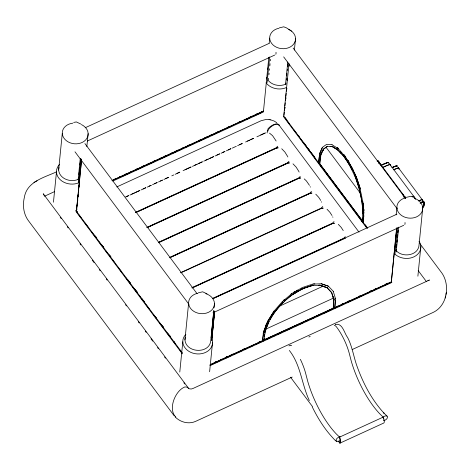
<?xml version="1.0" encoding="UTF-8"?>
<svg xmlns="http://www.w3.org/2000/svg" width="470" height="470" viewBox="0 0 470 470"><rect width="100%" height="100%" fill="white"/><g stroke="black" fill="none" stroke-linecap="round" stroke-linejoin="round"><path stroke-width="0.7" d="M378.186 161.416L378.186 161.316A1.234 0.599 -36.8 0 0 378.133 161.163M378.327 161.339L378.327 161.239A1.398 0.676 -36.8 0 0 377.375 160.987L377.228 161.051M388.678 162.867L388.678 162.767A1.398 0.676 -36.8 0 0 387.727 162.52L387.556 162.685A28.476 13.795 -36.8 0 0 381.123 165.44M403.583 195.144L403.589 195.05A1.398 0.676 -36.8 0 0 402.637 194.797L402.49 194.856M404.74 197.341L404.74 197.241A0.993 0.482 -36.8 0 0 404.459 196.995M413.941 196.677L413.941 196.578A1.398 0.676 -36.8 0 0 412.989 196.325L412.842 196.389A28.594 13.853 -36.8 0 0 412.143 196.63A28.535 13.824 -36.8 0 1 412.801 196.401A1.316 0.635 -36.8 0 1 413.841 196.677M415.368 198.857L415.368 198.757A1.234 0.599 -36.8 0 0 414.793 198.469A0.993 0.482 -36.8 0 1 414.957 198.563M422.524 200.12L422.524 200.026A1.398 0.676 -36.8 0 0 421.572 199.774L421.431 199.832A18.777 9.1 -36.8 0 0 418.553 200.901A18.718 9.071 -36.8 0 1 421.39 199.85A1.316 0.635 -36.8 0 1 422.424 200.126A17.255 8.36 -36.8 0 1 422.507 200.455M424.099 202.223L424.099 202.129A1.398 0.676 -36.8 0 0 423.147 201.877L423 201.936A18.777 9.1 -36.8 0 0 420.127 203.005M352.2 349.551L432.835 312.562C447.14 306.158 450.419 285.484 441.959 273.164L420.021 243.807M334.852 307.856L335.274 300.841L332.349 295.013M335.486 298.732L334.793 307.639M363.122 222.21L363.645 214.96L361.871 200.978L359.286 189.122M363.069 222.239L363.856 212.851L362.834 201.442M363.739 217.07L363.903 215.607M362.047 220.876C364.18 206.025 360.302 191.137 355.285 177.249C349.974 165.751 344.169 152.891 332.407 146.728M362.435 220.03L362.605 217.963M362.94 213.821L363.052 212.44M53.451 202.218L56.471 171.979M78.337 179.299C70.905 182.783 59.514 179.035 58.621 170.07L62.287 133.304M78.143 179.699L80.252 158.554M78.543 178.823L78.69 177.36M78.984 174.446L79.201 172.255M79.489 169.341L79.636 167.884M79.929 164.964L80.147 162.779M80.435 159.859L80.582 158.402M78.666 182.06L80.993 158.76M76.363 206.741L76.51 205.284M78.76 182.713L81.087 159.412M81.551 159.412L76.393 211.106L76.816 209.52M76.504 211.054L78.249 193.581M78.39 192.124L80.576 170.281M80.717 168.824L81.516 160.816M76.833 208.821L76.616 211.001L77.491 212.176M77.121 205.907L77.338 203.721M77.556 201.536L77.773 199.356M78.067 196.442L78.284 194.257M78.502 192.071L78.719 189.892M79.013 186.978L79.23 184.792M77.18 205.883L77.321 204.427M77.615 201.513L77.756 200.055M78.12 196.419L78.267 194.962M78.561 192.048L78.702 190.591M79.066 186.954L79.213 185.497M86.844 146.587L88.143 133.615M179.781 372.046L182.801 341.808M213.756 310.694L210.801 340.251C210.084 354.221 186.032 353.317 184.951 339.898L188.617 303.132M214.044 307.815L214.473 303.485M211.236 337.066L213.492 314.495M213.638 313.038L213.856 310.852M211.265 337.93L213.956 310.993M211.776 338.782L214.467 311.839M211.7 340.327L214.537 311.933M211.77 340.421L214.602 312.021M209.62 371.735L212.563 342.213M269.192 43.199L269.698 38.152M266.496 78.954L266.608 77.45M267.442 69.49L267.589 68.032M112.077 180.656L263.47 111.22L268.817 57.293M267.13 82.444L269.674 56.958M268.452 79.747L268.593 78.29M268.958 74.642L269.104 73.185M269.398 70.271L269.539 68.808M269.833 65.894L270.05 63.709M270.344 60.789L270.485 59.332M285.525 84.612L287.781 62.005M285.854 84.459L286.001 83.002M286.289 80.082L286.436 78.625M286.729 75.705L286.947 73.52M287.235 70.606L287.382 69.143M287.675 66.229L287.893 64.038M367.675 228.402L283.733 116.055L289.021 63.609M283.968 115.25L284.262 112.336M284.403 110.879L284.767 107.242M284.914 105.785L285.202 102.871M285.419 100.686L285.713 97.778M285.86 96.321L286.148 93.407M286.365 91.221L286.659 88.313M287.458 80.3L287.605 78.843M284.732 108.646L284.879 107.189M285.678 99.182L285.825 97.725M286.624 89.717L286.765 88.26M284.791 108.623L284.932 107.166M285.731 99.158L285.877 97.701M286.676 89.694L286.823 88.237M289.003 66.393L289.15 64.936M294.396 50.037L295.548 38.505M396.163 214.837L396.886 207.628M391.451 278.757L391.592 277.3M392.391 269.287L392.538 267.835M395.664 236.528L395.811 235.071M391.481 278.798L391.628 277.341M392.427 269.334L392.573 267.877M393.372 259.869L393.66 256.955M396.639 227.927L391.328 281.894L209.837 364.984M396.739 228.062L391.363 281.941L334.581 307.732M394.947 253.894L397.567 227.686M396.063 250.933L396.21 249.47M396.427 247.285L396.721 244.365M396.939 242.179L397.156 239.994M397.373 237.802L397.667 234.888M397.884 232.697L398.102 230.512M396.198 251.932L398.672 227.139M422.736 207.94L419.07 244.706C418.611 255.797 402.332 258.007 395.993 250.481M417.883 276.184L420.832 246.662M264.122 338.5L263.952 339.863L264.293 340.315L262.636 341.073L262.401 340.756M264.381 336.45L264.639 334.399M264.81 333.03L265.068 330.98M264.158 340.139C264.68 325.463 273.258 312.603 283.163 302.357L283.028 302.175M58.621 170.07L58.962 167.385M184.951 339.898L185.297 337.219M263.159 334.258L263.312 332.789M262.501 340.891L263.664 331.591L267.642 321.321L274.075 310.999M318.554 162.561L319.43 155.776L322.015 151.516L322.538 151.317L323.472 149.184L327.584 146.199M262.448 340.979L263.453 333.7L267.694 324.835L268.887 321.198M445.161 298.015L445.595 295.977M445.93 294.373L446.371 292.293M265.321 330.328L268.852 321.157M265.767 325.634L266.232 324.3M263.699 331.638L267.677 321.363L274.11 311.046L282.452 301.44M319.582 153.696L322.373 147.386L326.685 144.296L332.073 144.713M322.432 147.363L319.641 153.672L318.66 162.508M267.26 130.913L267.788 129.861L267.953 131.071M270.003 319.306L271.155 317.45M272.306 315.599L273.07 314.365M273.84 313.132L274.991 311.281L282.999 302.128M270.038 319.347L273.105 314.412M273.869 313.179L275.156 311.504C284.562 299.725 296.77 289.391 311.739 285.872M422.953 206.524L423.588 207L423.535 206.618M277.729 146.24L275.931 147.962L135.654 212.299M288.985 161.31L287.188 163.031L146.916 227.368M300.248 176.385L298.45 178.107L158.842 242.138M311.51 191.454L309.712 193.176L170.105 257.213M322.772 206.53L320.975 208.251L180.703 272.588M334.035 221.599L332.237 223.321L191.966 287.663M345.297 236.674L343.5 238.396L212.534 298.468M428.634 280.273L427.953 280.719L429.439 280.026L192.782 388.572L191.184 389.013L189.151 388.772M284.121 301.27L291.705 294.878M283.392 300.365L284.468 299.472M290.918 294.108L291.988 293.215M282.488 301.487L292.129 293.392L302.369 287.528L312.321 284.215M383.003 417.184C384.119 416.238 386.176 415.151 387.403 416.449C388.02 418.67 385.359 420.439 383.403 420.662M56.359 171.938C43.986 177.578 26.649 181.714 24.311 197.67C22.46 205.314 23.559 213.856 28.165 220.354L174.247 415.868M288.909 345.908L290.66 345.139M293.791 292.17L294.995 291.476M296.194 290.777L297.398 290.084M293.468 293.715L299.572 290.178M302.016 288.762L300.794 289.473L302.187 288.991M299.607 290.225L292.416 294.649M292.452 294.696L302.222 289.038M339.88 440.837C337.019 443.198 334.54 439.732 332.748 437.758C324.235 428.669 317.697 417.936 312.203 406.814M33.946 182.454L37.036 180.803M85.188 127.758L269.216 43.346M87.344 141.018L274.703 55.078M44.48 196.237L54.491 191.648M113.34 179.71L115.373 178.841M119.339 176.961L120.702 176.397M124.668 174.517L126.7 173.647M130.701 171.809L132.029 171.197M135.994 169.317L138.027 168.448M141.993 166.568L144.026 165.699M147.991 163.819L149.354 163.255M153.32 161.375L155.353 160.505M159.318 158.625L160.687 158.055M164.647 156.175L166.68 155.306M170.68 153.473L172.014 152.862M175.974 150.982L178.007 150.112M182.008 148.279L183.341 147.668M187.307 145.788L189.339 144.913M198.634 140.589L200.667 139.719M204.626 137.839L206.659 136.97M210.66 135.137L211.993 134.526M215.959 132.646L217.992 131.77M227.286 127.446L229.319 126.577M238.613 122.253L240.646 121.383M249.94 117.059L251.973 116.184M255.939 114.304L257.971 113.435M261.267 111.86L263.47 111.22M112.107 180.457L263.37 111.079M121.301 176.802L125.296 174.969M126.624 174.358L129.291 173.136M134.614 170.692L136.611 169.776M137.945 169.165L142.604 167.026M145.935 165.499L147.933 164.582M149.26 163.971L153.925 161.833M159.248 159.395L165.24 156.645M166.574 156.034L169.235 154.812M172.566 153.285L176.561 151.452M177.895 150.841L180.556 149.619M185.885 147.175L187.883 146.258M189.21 145.647L193.875 143.514M199.198 141.071L205.19 138.321M206.524 137.71L209.185 136.488M212.516 134.96L216.511 133.127M217.845 132.517L220.506 131.294M225.835 128.851L227.833 127.934M229.16 127.329L231.828 126.107M239.148 122.746L243.143 120.913M246.474 119.386L249.135 118.164M252.466 116.636L256.461 114.803M257.795 114.192L260.456 112.97M112.847 181.044L263.323 112.025M116.807 186.925L261.108 120.737L265.703 119.556L269.11 119.597M125.825 196.865L128.48 195.643M131.806 194.122L134.461 192.9M135.795 192.295L139.784 190.462M143.103 188.94L145.765 187.718M149.09 186.196L151.082 185.28M154.407 183.752L157.068 182.536M160.388 181.009L162.385 180.098M165.71 178.571L168.366 177.355M177.008 173.389L179.669 172.167M184.986 169.729L190.967 166.985M194.292 165.464L196.954 164.242M198.281 163.63L202.27 161.803M205.59 160.276L208.251 159.06M209.579 158.449L213.568 156.616M216.893 155.094L219.555 153.872M222.874 152.351L224.871 151.434M228.197 149.912L230.852 148.69M239.494 144.725L242.156 143.509M247.473 141.071L249.464 140.154M250.798 139.543L253.453 138.327M260.768 134.972L264.757 133.139M125.937 196.895L128.592 195.679M129.926 195.068L139.895 190.491M141.223 189.886L145.876 187.747M147.21 187.136L151.199 185.309M152.527 184.698L157.18 182.566M158.508 181.955L162.497 180.128M163.83 179.517L168.483 177.384M171.803 175.856L173.8 174.94M175.128 174.335L179.781 172.196M183.106 170.675L191.084 167.014M192.412 166.404L202.388 161.833M203.716 161.222L213.686 156.645M215.019 156.034L219.672 153.901M221 153.291L224.989 151.463M226.317 150.852L230.97 148.72M232.303 148.109L236.292 146.282M237.62 145.671L242.273 143.532M245.599 142.011L253.577 138.35M256.902 136.829L264.874 133.169M135.754 212.546L276.019 148.215A3.39 1.639 -36.8 0 1 277.97 147.856M135.865 212.581L276.137 148.238L278.164 147.844M147.016 227.621L287.276 163.284A3.39 1.639 -36.8 0 1 289.232 162.931M147.128 227.65L287.399 163.313L289.426 162.92M327.531 146.229L323.196 149.313L320.54 155.376L319.518 163.948L319.847 163.795L320.869 155.223L323.524 149.16L322.538 151.317M327.255 146.352L332.684 146.605L335.069 148.05M332.46 146.705L338.518 150.288M338.3 150.388L344.581 156.992M158.942 242.391L298.538 178.359A3.39 1.639 -36.8 0 1 300.489 178.001M158.39 242.726L298.662 178.383L300.683 177.989M350.397 166.18L344.363 157.092M170.205 257.46L309.801 193.429A3.39 1.639 -36.8 0 1 311.751 193.076M169.652 257.795L309.924 193.458L311.945 193.064M180.803 272.841L321.186 208.527L323.207 208.134M362.206 204.808L362.64 205.49M192.06 287.91L332.325 223.579A3.39 1.639 -36.8 0 1 334.276 223.221M192.171 287.94L332.449 223.603L334.47 223.209M362.599 220.624L361.829 220.976L362.846 222.339L363.234 222.163M212.628 298.714L396.892 214.185M212.746 298.744L345.103 238.319M422.266 207.423L423.317 206.636M213.016 312.773L403.712 225.306M279.221 306.287L323.272 286.083M265.673 329.194L333.5 298.086M308.896 336.996L310.218 336.391M292.217 377.058L195.585 421.384C188.664 424.51 180.274 422.254 175.122 416.878M214.461 362.505L216.464 361.589M225.8 357.318L227.797 356.407M231.134 354.879L232.468 354.268M242.467 349.692L243.801 349.081M258.471 342.372L260.468 341.455M263.135 340.239L333.148 308.208M336.485 306.681L337.818 306.07M341.819 304.243L343.817 303.326M347.148 301.799L349.151 300.882M358.487 296.617L359.82 296.006M369.82 291.429L371.153 290.818M375.154 288.985L376.488 288.38M387.826 283.193L385.823 284.109L387.868 283.234M214.479 362.558L216.476 361.647M220.459 359.82L221.793 359.215M225.776 357.388L227.774 356.477M231.093 354.956L233.091 354.045M242.391 349.786L244.388 348.875M259.011 342.189L260.339 341.578M342.031 304.202L344.022 303.291M347.348 301.769L348.675 301.164M358.639 296.605L359.967 295.994M369.931 291.435L371.259 290.83M374.584 289.309L376.576 288.398M210.566 364.473L333.248 308.344M210.454 365.078L211.788 364.467M213.121 363.856L215.119 362.946M216.453 362.335L219.114 361.119M224.449 358.675L230.441 355.931M233.772 354.409L235.106 353.798M237.773 352.582L241.768 350.749M245.099 349.228L246.433 348.617M249.1 347.401L253.095 345.568M256.426 344.046L259.093 342.824M260.421 342.219L264.422 340.386M265.756 339.781L270.42 337.642M273.752 336.12L275.749 335.204M277.083 334.599L281.742 332.46M285.073 330.939L291.071 328.195M294.402 326.673L297.069 325.452M298.403 324.84L302.398 323.013M305.729 321.492L307.063 320.881M309.724 319.659L313.725 317.832M317.056 316.31L319.723 315.088M323.055 313.566L325.052 312.65M326.386 312.039L331.045 309.906M334.376 308.385L336.379 307.468M337.707 306.857L342.372 304.724M347.706 302.286L353.698 299.543M355.032 298.932L357.699 297.716M359.027 297.105L363.028 295.278M366.359 293.75L369.021 292.534M372.357 291.006L374.355 290.096M377.686 288.568L380.348 287.352M383.679 285.825L385.682 284.914M387.01 284.303L391.674 282.17M209.99 365.654L391.88 282.441M377.204 161.157L377.345 161.093A1.234 0.599 -36.8 0 1 377.833 161.01M378.802 163.155L378.949 163.096A1.398 0.676 -36.8 0 1 379.901 163.343L379.895 163.442A18.777 9.1 -36.8 0 1 380.03 164.153M404.059 196.965L404.206 196.901A1.398 0.676 -36.8 0 1 405.158 197.153L405.158 197.247A18.777 9.1 -36.8 0 1 405.293 197.958M403.924 197.124L404.177 197.006A1.234 0.599 -36.8 0 1 405.017 197.23L405.017 197.329A18.659 9.042 -36.8 0 1 405.152 198.04M387.057 416.097L383.708 412.86L384.037 413.195C371.3 399.353 362.599 382.239 356.436 364.585C353.446 355.555 352.007 345.973 347.583 337.442C344.293 333.365 342.518 322.496 335.38 324.5L335.627 324.412M302.698 288.539L311.539 285.596L312.955 285.525M302.733 288.586L311.569 285.642L313.702 285.537M406.562 197.3L410.962 196.272L413.77 197.388M279.386 27.836L283.774 26.814L286.594 27.936L291.512 31.108M285.725 84.177C279.744 86.762 272.071 85.323 267.935 80.129M198.311 292.822L202.693 291.8L207.047 293.862M423.482 206.859L423.223 206.941A16.938 8.207 -36.8 0 0 423.764 202.658L423.681 202.218A0.993 0.482 -36.8 0 0 423.006 202.041A18.718 9.071 -36.8 0 0 420.145 203.093M265.28 133.01L265.744 132.893M73.684 122.417L76.363 121.947L80.705 123.998M340.157 436.836C338.2 437.059 335.539 438.827 336.156 441.048L336.502 441.401M313.49 283.874L314.894 283.851M312.286 284.168L321.239 283.762L328.418 286.201L333.306 291.335M318.642 285.243L320.064 285.173L326.956 287.564L331.785 292.728M318.678 285.29L320.094 285.22L327.091 287.746M266.901 132.769L267.671 132.781M330.105 146.417L332.737 146.575M270.62 119.862L273.992 120.978L276.76 122.682M269.087 119.597L270.802 119.891M321.204 283.716L328.383 286.154M327.126 287.793L320.264 285.443L311.569 285.642M269.475 133.104L272.565 135.666L276.143 141.012M336.185 148.814L337.989 149.895M337.231 147.674L338.447 148.45M337.172 147.698L338.394 148.473M332.02 144.737L338.177 148.573M188.623 388.437L186.989 387.168L184.974 386.916C175.287 390.394 167.684 409.194 175.757 416.99M281.736 148.767L284.885 152.051L287.399 156.087M292.998 163.836L296.147 167.126L298.662 171.156M304.26 178.911L306.352 180.885L309.454 185.345M315.781 194.192L318.672 197.271L320.716 200.414M327.044 209.268L329.934 212.346L331.973 215.489M338.306 224.337L341.197 227.415L343.235 230.559M326.92 287.522L331.749 292.687L333.87 299.872L333.236 308.531L333.671 299.596L331.579 292.458M339.974 151.81L341.373 153.355M339.452 151.317L341.314 153.379M343.758 154.401L344.786 155.453M338.118 148.596C354.686 165.522 362.346 189.627 363.804 212.881M378.955 161.621L379.449 162.268M397.914 167.126L423.728 201.677A1.316 0.635 -36.8 0 1 423.781 201.941A17.255 8.36 -36.8 0 1 423.958 202.975M388.449 162.508L415.145 198.228M378.097 160.975L404.788 196.701M293.151 48.046L405.299 198.146M283.668 56.876L397.132 208.733M326.139 147.386L360.76 193.728M418.177 270.579L426.507 281.724M308.344 148.496L309.213 149.66M313.989 156.058L314.859 157.227M319.982 163.977L362.035 220.266M284.773 117.153L286.97 120.097M298.397 135.389L299.278 136.564M304.113 143.039L306.311 145.976M311.146 152.45L313.343 155.388M319.494 163.625L362.564 221.27M365.202 224.801L367.399 227.738M287.182 120.954L289.373 123.892M293.762 129.761L296.388 133.28M300.336 138.562L303.409 142.668M306.916 147.363L310.423 152.063M313.49 156.169L315.681 159.101M319.629 164.383L322.702 168.495M326.209 173.189L329.717 177.883M333.224 182.577L336.731 187.272M338.923 190.209L341.995 194.316M345.938 199.597L349.01 203.704M352.952 208.986L356.025 213.098M358.216 216.03L363.04 222.486M365.672 226.005L366.988 227.768M283.345 116.413L366.659 227.921M278.628 124.55L359.01 232.133M290.519 377.181L312.409 406.48M338.112 440.878L339.839 443.187L383.438 423.188A5.752 2.039 65.4 0 0 383.179 417.119L379.754 413.8A54.743 19.411 65.4 0 1 351.26 361.101L349.122 352.841A30.579 10.845 65.4 0 0 336.696 327.196L336.32 326.726A5.611 1.992 65.4 0 0 334.246 325.404M84.911 143.562L197.059 293.662M74.989 151.804L188.887 304.249M95.927 236.851L96.802 238.026M102.948 246.251L103.829 247.426M109.968 255.651L110.902 256.796M129.285 281.495L130.161 282.67M136.306 290.895L137.181 292.07M143.327 300.295L144.208 301.47M162.643 326.145L163.519 327.32M169.664 335.545L170.54 336.72M77.38 212.229L75.835 210.454L182.172 352.682M94.499 235.141L96.691 238.079M101.52 244.541L103.717 247.479M108.546 253.935L110.738 256.873M127.858 279.785L130.049 282.723M134.878 289.185L137.076 292.123M141.899 298.585L144.096 301.523M155.505 316.792L156.387 317.967M161.216 324.429L163.407 327.367M168.237 333.829L170.434 336.767M173.941 341.467L174.822 342.642M78.49 214.297L81.128 217.827M85.082 223.121L88.16 227.239M92.114 232.533L95.193 236.651M98.712 241.357L102.225 246.063M105.744 250.768L107.501 253.124M112.336 259.593L114.533 262.536M119.368 269.005L121.566 271.948M125.96 277.829L129.914 283.122M132.552 286.653L136.512 291.946M139.584 296.065L142.222 299.596M146.176 304.889L149.254 309.007M153.208 314.301L156.287 318.419M159.806 323.125L163.319 327.831M166.838 332.537L168.595 334.893M173.43 341.361L175.627 344.304M180.022 350.185L182.219 353.129M75.964 211.506L182.331 353.869M188.852 388.684L43.252 193.763L44.186 195.502M60.26 217.357L61.135 218.526M67.269 226.74L68.15 227.915M79.982 243.754L80.858 244.929M92.255 260.18L94.006 262.524M99.264 269.563L100.145 270.738M106.279 278.951L107.154 280.12M125.561 304.76L126.442 305.935M138.274 321.774L139.149 322.943M145.289 331.156L146.164 332.331M150.982 338.782L152.738 341.132M157.556 347.583L158.437 348.758M164.571 356.971L165.446 358.14M183.858 382.78L184.733 383.955M289.338 350.456C300.853 364.99 301.623 384.301 309.348 400.599M347.823 160.258L348.963 162.062M345.109 156.081L345.873 157.28M347.771 160.282L348.91 162.085M344.457 155.605L350.532 165.211L355.878 176.667L360.067 189.075M344.968 157.603L346.184 159.418M347.295 161.28L350.45 166.157M332.684 216.817L332.919 217.269M321.421 201.748L321.656 202.2M310.159 186.672L310.4 187.125M298.902 171.603L299.137 172.055M287.64 156.528L287.875 156.98M351.995 167.631L353.775 171.45M354.368 172.725L356.148 176.544L360.167 188.235M350.696 166.826L351.895 169.406M354.304 174.57L355.203 176.503M356.148 176.544L360.343 188.952M355.778 177.783L359.286 188.364M333.271 291.294L335.515 298.779M360.778 194.574L360.167 191.784L360.719 194.598M359.509 189.022L359.809 190.415M383.414 419.111L383.179 417.119L339.581 437.118A5.752 2.039 65.4 0 1 339.839 443.187L340.045 441.101L339.581 437.118L336.156 433.798A54.743 19.411 65.4 0 1 307.662 381.099L305.524 372.839A30.579 10.845 65.4 0 0 300.365 359.315M363.304 203.457L363.428 204.885M363.815 209.162L363.939 210.589M363.245 203.481L363.375 204.908M363.757 209.185L363.886 210.613M362.464 204.485L362.593 205.936M362.911 209.573L363.104 211.753M405.011 222.516A6.48 2.297 65.4 0 1 404.811 224.519M276.002 52.288A6.48 2.297 65.4 0 1 275.802 54.291M377.187 161.063A1.316 0.635 -36.8 0 1 378.227 161.339M378.814 163.243A1.316 0.635 -36.8 0 1 379.854 163.519A18.718 9.071 -36.8 0 1 379.93 163.866M382.692 167.455A28.594 13.853 -36.8 0 1 389.154 164.682L389.301 164.623A1.398 0.676 -36.8 0 1 390.253 164.87L390.253 164.97A28.594 13.853 -36.8 0 1 390.364 165.875M381.117 165.346A28.594 13.853 -36.8 0 1 387.58 162.579M381.094 165.358A28.535 13.824 -36.8 0 1 387.538 162.596A1.316 0.635 -36.8 0 1 388.578 162.867M382.721 167.537A28.535 13.824 -36.8 0 1 389.166 164.77A1.316 0.635 -36.8 0 1 390.206 165.046M387.697 162.626A1.234 0.599 -36.8 0 1 388.537 162.843M393.69 169.735A18.777 9.1 -36.8 0 1 397.743 168.131L397.884 168.072A1.398 0.676 -36.8 0 1 398.836 168.319L398.836 168.419A17.325 8.395 -36.8 0 1 398.971 169.094M393.719 169.823A18.718 9.071 -36.8 0 1 397.755 168.219A1.316 0.635 -36.8 0 1 398.795 168.495A17.255 8.36 -36.8 0 1 398.871 168.824M392.697 167.455A18.659 9.042 -36.8 0 1 394.43 166.721M395.006 166.509A18.659 9.042 -36.8 0 1 396.139 166.133L396.286 166.075A1.234 0.599 -36.8 0 1 397.074 166.139A1.316 0.635 -36.8 0 0 396.051 165.939A18.718 9.071 -36.8 0 0 392.015 167.543M397.15 166.127A1.316 0.635 -36.8 0 0 396.128 166.039A18.718 9.071 -36.8 0 0 392.086 167.643A18.777 9.1 -36.8 0 1 396.169 166.028L396.316 165.963A1.398 0.676 -36.8 0 1 397.244 166.121M404.077 197.053A1.316 0.635 -36.8 0 1 405.116 197.324A18.718 9.071 -36.8 0 1 405.246 198.035M402.59 194.815A1.316 0.635 -36.8 0 1 403.43 194.886M414.716 198.475A1.316 0.635 -36.8 0 1 415.468 198.857M415.58 199.227A28.594 13.853 -36.8 0 0 415.509 198.781L415.515 198.681A1.398 0.676 -36.8 0 0 414.71 198.381A12.954 10.358 5.7 0 1 419.816 214.72A12.954 10.358 5.7 0 1 399.048 213.157A12.954 10.358 5.7 0 1 406.098 197.711M423.018 202.03A1.316 0.635 -36.8 0 1 424.058 202.3A17.255 8.36 -36.8 0 1 423.588 207M423.494 206.982A17.178 8.325 -36.8 0 0 423.958 202.306L423.958 202.206A1.234 0.599 -36.8 0 0 423.118 201.983L422.859 202.1A18.436 8.93 -36.8 0 0 420.585 202.911M387.468 162.497A1.316 0.635 -36.8 0 1 388.508 162.767M378.15 161.239A18.718 9.071 -36.8 0 1 378.227 161.586M420.456 202.488A18.718 9.071 -36.8 0 1 422.741 201.665A1.316 0.635 -36.8 0 1 423.599 201.565M423.887 204.509A17.255 8.36 -36.8 0 1 423.723 205.337M403.806 196.689A1.316 0.635 -36.8 0 1 404.829 196.777M404.923 197.312A18.718 9.071 -36.8 0 1 405.011 198.046M414.446 198.111A1.316 0.635 -36.8 0 1 415.086 198.17M290.93 345.409A5.611 1.992 65.4 0 1 291.594 345.691M81.345 124.538A12.954 10.358 5.7 0 1 84.312 141.159A12.954 10.358 5.7 0 1 63.767 137.875A12.954 10.358 5.7 0 1 72.815 123.175M79.177 182.607A14.917 11.926 5.7 0 1 60.319 179.787A14.917 11.926 5.7 0 1 59.514 164.494M419.005 241.21A14.917 11.926 5.7 0 1 414.099 256.773A14.917 11.926 5.7 0 1 394.166 253.371M205.842 293.674A12.954 10.358 5.7 0 1 211.817 309.983A12.954 10.358 5.7 0 1 190.896 308.819A12.954 10.358 5.7 0 1 197.858 293.233M211.112 337.331A14.917 11.926 5.7 0 1 206.136 352.147A14.917 11.926 5.7 0 1 186.895 349.862A14.917 11.926 5.7 0 1 185.862 334.323M288.78 29.416A12.954 10.358 5.7 0 1 292.017 45.796A12.954 10.358 5.7 0 1 271.607 43.369A12.954 10.358 5.7 0 1 278.933 28.247M286.553 87.485A14.917 11.926 5.7 0 1 266.073 82.832M267.236 131.647A7.585 3.49 -40.6 0 1 273.581 125.126A7.585 3.49 -40.6 0 1 279.151 125.373A7.585 3.678 -36.8 0 0 274.421 124.35A7.585 3.678 -36.8 0 0 267.806 129.115M321.063 208.504A3.39 1.639 -36.8 0 1 323.013 208.151M343.588 238.648A3.39 1.639 -36.8 0 1 345.274 238.255"/></g></svg>
